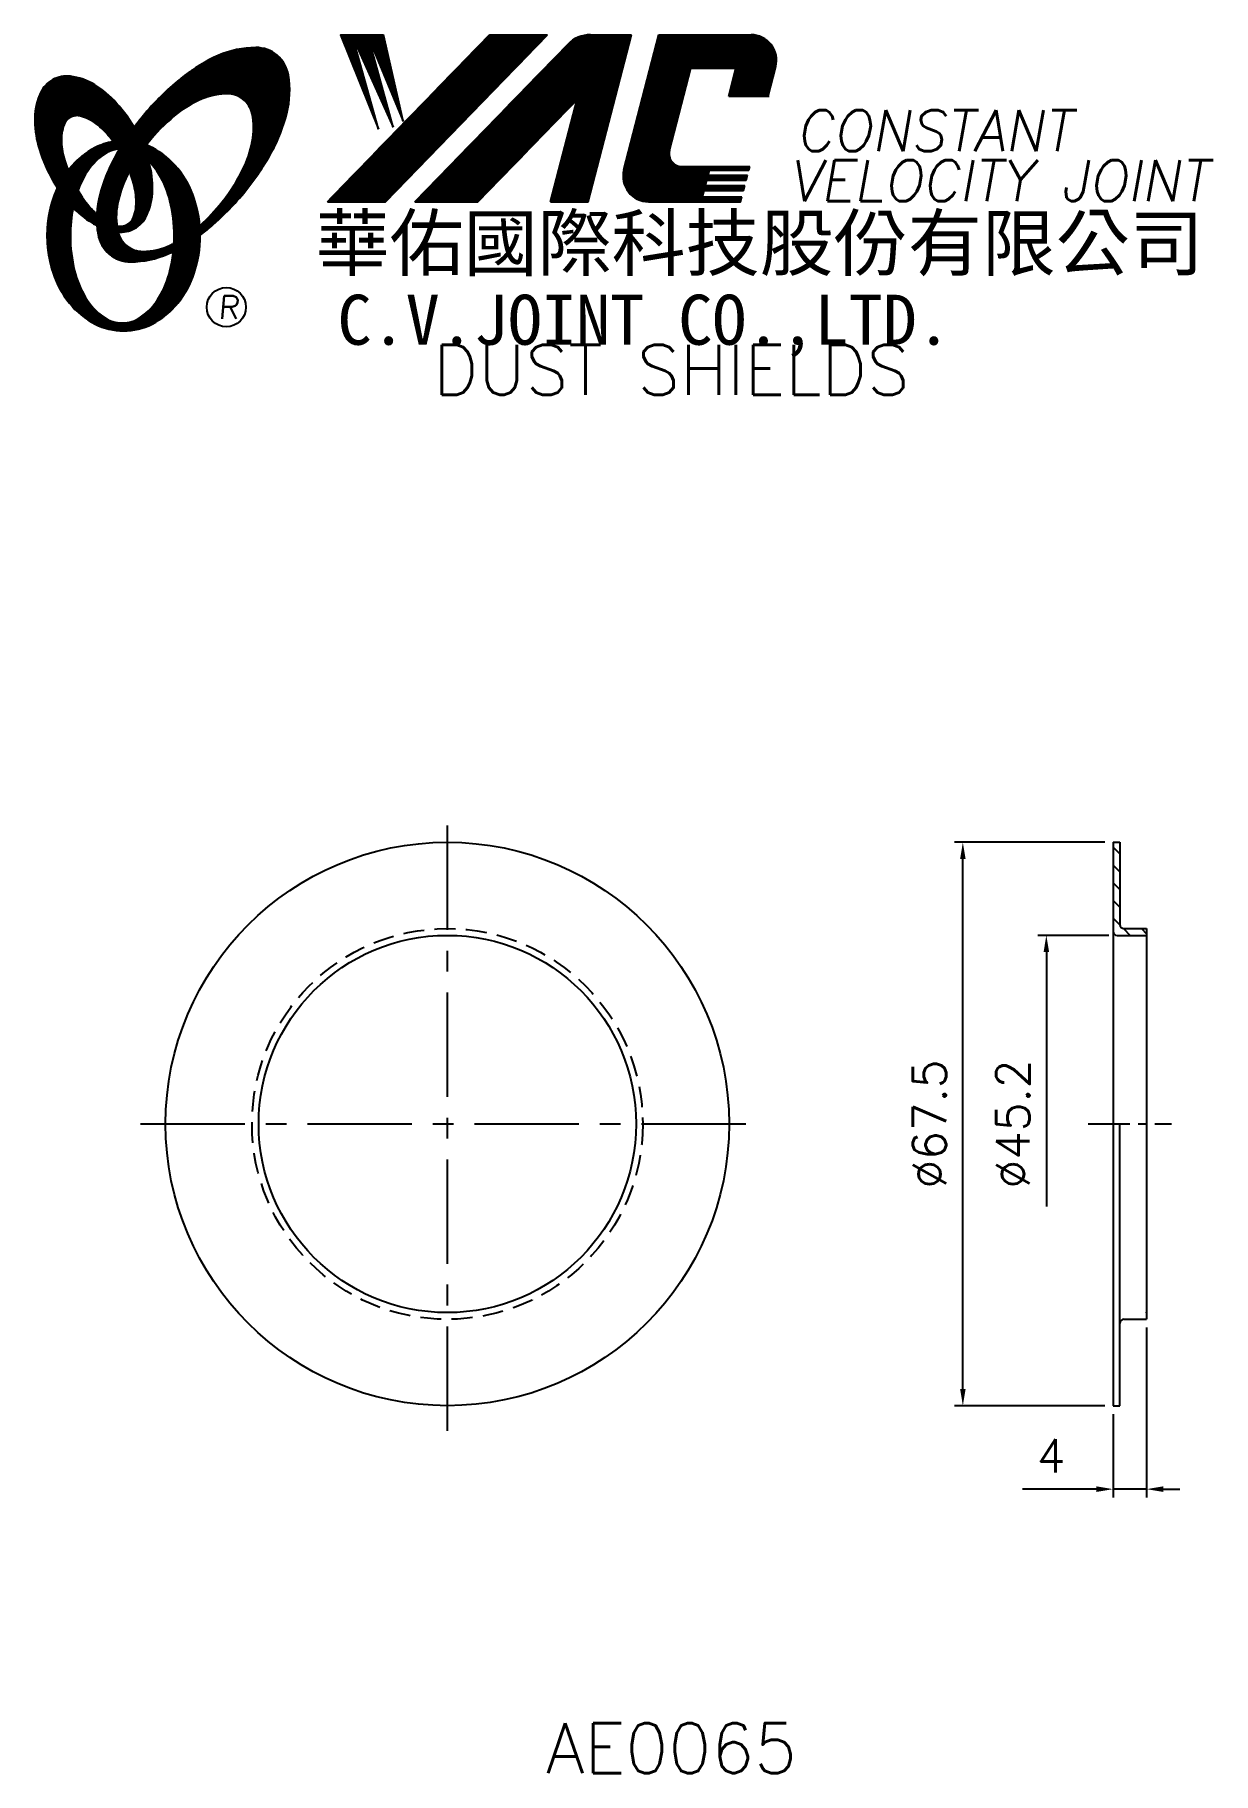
# Model space of a CAD drawing. Extents: x 93 to 234, y -1 to 207.
import ezdxf
from ezdxf.enums import TextEntityAlignment as Align

# ---------------------------------------------------------------- set-up
doc = ezdxf.new("R2010")
doc.units = 0
doc.header["$LTSCALE"] = 10
doc.header["$MEASUREMENT"] = 0
doc.linetypes.add('CENTER', pattern=[2, 1.25, -0.25, 0.25, -0.25])
doc.linetypes.add('HIDDEN', pattern=[0.375, 0.25, -0.125])
doc.layers.get('0').update_dxf_attribs({"linetype": 'CONTINUOUS'})
doc.layers.get('DEFPOINTS').update_dxf_attribs({"linetype": 'CONTINUOUS'})
doc.layers.add('4', color=4, linetype='CONTINUOUS')
doc.styles.add('CHINA', font='KAIU.TTF')
doc.styles.add('ITALICC', font='simplex.shx')
doc.dimstyles.new('STANDARD$0', dxfattribs={"dimtxt": 4, "dimasz": 2, "dimexe": 1, "dimexo": 1, "dimgap": 2, "dimtad": 1, "dimdec": 4, "dimzin": 10, "dimtxsty": 'ITALICC', "dimcen": 2, "dimclrd": 5, "dimclre": 5, "dimclrt": 18, "dimaunit": 1, "dimazin": 3, "dimtp": 0.1, "dimtfac": 0.7, "dimtdec": 4, "dimtmove": 0, "dimatfit": 3, "dimtolj": 1, "dimtzin": 10})
pattern_1 = [(45, (162.252178, -36.857548), (-0.00727476112, 0.00727476112), [])]
pattern_2 = [(45, (-6.338367, -0.553139), (-0.00883883476, 0.00883883476), [])]

# ---------------------------------------------------------------- blocks, each defined once
blk = doc.blocks.new('*D14')
at = {"color": 5, "linetype": 'BYBLOCK'}
for p, q in [((225.87, 51.98), (225.87, 31.63)), ((221.87, 41.63), (221.87, 31.63)), ((219.87, 32.63), (211.01, 32.63)), ((225.87, 32.63), (221.87, 32.63)), ((227.87, 32.63), (229.87, 32.63))]:
    blk.add_line(p, q, dxfattribs=at)
for points in [[(219.87, 32.97), (219.87, 32.3), (221.87, 32.63)], [(227.87, 32.97), (227.87, 32.3), (225.87, 32.63)]]:
    blk.add_solid(points, dxfattribs=at)
at = {"layer": 'DEFPOINTS', "color": 0, "linetype": 'BYBLOCK'}
for p in [(225.87, 52.98), (221.87, 42.63), (221.87, 32.63)]:
    blk.add_point(p, dxfattribs=at)
at = {"color": 18, "linetype": 'BYBLOCK', "insert": (214.44, 36.63), "char_height": 4, "attachment_point": 5, "style": 'ITALICC'}
blk.add_mtext('\\A1;4', dxfattribs=at)
blk = doc.blocks.new('*D15')
at = {"color": 5, "linetype": 'BYBLOCK'}
for p, q in [((220.87, 110.13), (202.87, 110.13)), ((203.87, 44.63), (203.87, 108.13)), ((220.87, 42.63), (202.87, 42.63))]:
    blk.add_line(p, q, dxfattribs=at)
for points in [[(203.54, 108.13), (204.2, 108.13), (203.87, 110.13)], [(203.54, 44.63), (204.2, 44.63), (203.87, 42.63)]]:
    blk.add_solid(points, dxfattribs=at)
at = {"layer": 'DEFPOINTS', "color": 0, "linetype": 'BYBLOCK'}
for p in [(203.87, 110.13), (221.87, 110.13), (221.87, 42.63)]:
    blk.add_point(p, dxfattribs=at)
at = {"color": 18, "linetype": 'BYBLOCK', "insert": (199.87, 76.38), "char_height": 4, "attachment_point": 5, "rotation": 90, "style": 'ITALICC'}
blk.add_mtext('\\A1;∅67.5', dxfattribs=at)
blk = doc.blocks.new('*D16')
at = {"color": 5, "linetype": 'BYBLOCK'}
for p, q in [((221.37, 98.98), (212.87, 98.98)), ((213.87, 96.98), (213.87, 66.48))]:
    blk.add_line(p, q, dxfattribs=at)
blk.add_solid([(213.54, 96.98), (214.2, 96.98), (213.87, 98.98)], dxfattribs=at)
at = {"layer": 'DEFPOINTS', "color": 0, "linetype": 'BYBLOCK'}
for p in [(213.87, 98.98), (222.37, 98.98), (221.87, 53.78)]:
    blk.add_point(p, dxfattribs=at)
at = {"color": 18, "linetype": 'BYBLOCK', "insert": (209.87, 76.38), "char_height": 4, "attachment_point": 5, "rotation": 90, "style": 'ITALICC'}
blk.add_mtext('\\A1;∅45.2', dxfattribs=at)

msp = doc.modelspace()

# ---------------------------------------------------------------- hatches: boundary and pattern name
at = {"layer": '4', "linetype": 'CONTINUOUS'}
h = msp.add_hatch(dxfattribs=at)
h.set_pattern_fill('ANSI31', color=5, scale=0.1, style=0)
h.set_pattern_definition(pattern_2)
h.paths.add_polyline_path([(154.12034, 206.87784), (147.16303, 206.87784), (127.74643, 186.87408), (134.70373, 186.87408)])
h.paths.add_polyline_path([(157.66723, 199.11227), (154.48686, 186.87408), (158.96784, 186.87408), (164.16628, 206.87784), (159.26955, 206.87784, 0.202785967), (156.53548, 205.72143), (138.24134, 186.87408), (145.78826, 186.87408)])
h.paths.add_polyline_path([(171.29434, 202.87943), (176.68806, 202.87943), (175.81904, 199.53541), (180.53586, 199.53541), (181.45258, 203.06298, 0.490800957), (178.50238, 206.87784), (167.46806, 206.87784), (163.261, 190.68895, 0.490800957), (166.21121, 186.87408), (177.24552, 186.87408), (177.39997, 187.4684), (172.68315, 187.4684), (172.87651, 188.21248), (177.59333, 188.21248), (177.75189, 188.82262), (173.03507, 188.82262), (173.19632, 189.44309), (177.91314, 189.44309), (178.06932, 190.04408), (173.3525, 190.04408), (173.5093, 190.64746), (178.22612, 190.64746), (178.34285, 191.09665), (170.2031, 191.09665, -0.490800957), (168.728, 193.00408)])
h = msp.add_hatch(dxfattribs=at)
h.set_pattern_fill('ANSI31', color=1, scale=0.1, style=0)
h.set_pattern_definition(pattern_2)
h.paths.add_polyline_path([(134.4784, 206.87784), (129.30107, 206.87784), (133.87184, 195.57411), (130.8059, 206.53209), (135.64064, 195.80976), (132.69263, 206.53209), (136.81985, 196.51673)])
h = msp.add_hatch(dxfattribs=at)
h.set_pattern_fill('ANSI31', color=5, scale=0.082305, style=0)
h.set_pattern_definition([(45, (-6.338367, -0.553139), (-0.00727476112, 0.00727476112), [])])
h.paths.add_polyline_path([(115.6971, 199.81537, -0.172879177), (117.63858, 199.1568, -0.172879177), (118.72587, 197.41875, -0.104527385), (118.75365, 194.09056, -0.065680101), (117.58412, 190.6886, -0.051823203), (115.1437, 186.84621, -0.044272532), (112.46873, 184.01988, -0.020203161), (112.52231, 182.88196, 0.006517006), (112.92686, 183.19403, 0.049863361), (117.48029, 187.6071, 0.049863361), (121.06993, 192.83426, 0.063682799), (122.89097, 197.46161, 0.103597411), (123.08027, 202.04558, 0.177892575), (121.73166, 204.41586, 0.177892575), (119.16927, 205.34918, 0.103597411), (114.68147, 204.39614, 0.063682799), (110.42373, 201.82706, 0.049863361), (105.8703, 197.414, 0.016070017), (104.59961, 195.80769, -0.007061632), (104.84689, 195.37066, -0.031648676), (105.79947, 193.33408, -0.008069351), (106.23138, 193.89839, -0.051823203), (109.40975, 197.15685, -0.065680101), (112.45168, 199.0772, -0.104527385)])
h.paths.add_polyline_path([(102.62143, 186.65405, -0.065680101), (103.79097, 190.056, -0.006063428), (104.03491, 190.53102, 0.027613469), (103.30807, 192.11909, 0.017011252), (102.77465, 193.05406, 0.007829282), (102.28067, 192.18684, 0.063682799), (100.45962, 187.55949, 0.103597411), (100.27032, 182.97552, 0.177892575), (101.61893, 180.60524, 0.177892575), (104.18132, 179.67191, 0.103597411), (108.66912, 180.62496, 0.008811776), (109.29609, 180.91504, 0.013922709), (109.37341, 181.88485, -0.009086703), (108.9234, 181.6674, -0.104527385), (105.67798, 180.92924, -0.172879177), (103.73651, 181.5878, -0.172879177), (102.64921, 183.32586, -0.104527385)])
h = msp.add_hatch(dxfattribs=at)
h.set_pattern_fill('ANSI31', color=3, scale=0.082305, style=0)
h.set_pattern_definition(pattern_1)
h.paths.add_polyline_path([(99.9006, 200.8662, 0.106488277), (96.95872, 201.90477, 0.158297415), (94.86852, 201.50973, 0.158297415), (93.40919, 199.96204, 0.106488277), (92.69838, 196.92427, 0.071723199), (93.11642, 193.61132, 0.058080454), (94.66141, 189.79593, 0.058080454), (97.04245, 186.43814, 0.071723199), (99.60769, 184.30039, 0.020895977), (100.14788, 183.9984, -0.030777155), (100.13197, 185.37462, -0.042059526), (99.03562, 186.53738, -0.04691039), (97.41645, 189.01853, -0.04691039), (96.28817, 191.75801, -0.060581117), (95.88607, 194.02008, -0.10187153), (96.19769, 196.10828, -0.185892489), (96.97778, 196.99992, -0.185892489), (98.15442, 197.13804, -0.10187153), (100.05207, 196.21251, -0.060581117), (101.68891, 194.60024, -0.04691039), (103.30807, 192.11909, -0.04691039), (104.43635, 189.3796, -0.060581117), (104.83845, 187.11754, -0.10187153), (104.52683, 185.02933, -0.185892489), (103.74674, 184.13769, -0.185892489), (102.5701, 183.99957, -0.002013383), (102.5293, 184.0102, 0.021593804), (102.64921, 183.32586, 0.006477741), (102.66722, 183.24882, 0.14950097), (104.63977, 183.65686, 0.158297415), (106.0991, 185.20455, 0.106488277), (106.80992, 188.24231, 0.071723199), (106.39187, 191.55527, 0.058080454), (104.84689, 195.37066, 0.058080454), (102.46584, 198.72845, 0.071723199)])
h = msp.add_hatch(dxfattribs=at)
h.set_pattern_fill('ANSI31', color=1, scale=0.082305, style=0)
h.set_pattern_definition(pattern_1)
h.paths.add_polyline_path([(100.99422, 192.54275, -0.120168026), (102.68602, 193.19614, 0.016865385), (102.08625, 194.07888, 0.076648372), (99.93003, 193.35996, 0.104809576), (96.84557, 190.84686, 0.005838257), (96.67863, 190.63466, 0.028089978), (97.41645, 189.01853, 0.014237292), (97.85858, 188.23348, -0.045767751), (98.78376, 190.17033, -0.106890197)])
h.paths.add_polyline_path([(96.96286, 182.78813, -0.048711043), (97.29296, 186.16847, -0.007865741), (97.04245, 186.43814, -0.037695478), (95.40658, 188.5569, 0.03042545), (94.88125, 187.25293, 0.080710289), (94.15582, 182.78813, 0.080710289), (94.88125, 178.32334, 0.089265679), (96.84557, 174.7294, 0.104809576), (99.93003, 172.2163, 0.11926607), (103.33922, 171.39137, 0.11926607), (106.74841, 172.2163, 0.104809576), (109.83287, 174.7294, 0.089265679), (111.79719, 178.32334, 0.080710289), (112.52263, 182.78813, 0.080710289), (111.79719, 187.25293, 0.089265679), (109.83287, 190.84686, 0.104809576), (106.74841, 193.35996, 0.025513357), (106.05518, 193.67271, 0.004818181), (105.79947, 193.33408, -0.023722145), (106.34069, 191.73733, -0.065307489), (107.57587, 190.17033, -0.073950765), (108.88832, 186.9726, -0.060532391), (109.39678, 182.78813, -0.060532391), (108.88832, 178.60367, -0.073950765), (107.57587, 175.40594, -0.106890197), (105.36541, 173.03352, -0.153118262), (103.17982, 172.34814, -0.153118262), (100.99422, 173.03352, -0.106890197), (98.78376, 175.40594, -0.073950765), (97.47131, 178.60367, -0.060532391)])
h = msp.add_hatch(dxfattribs=at)
h.set_pattern_fill('ANSI31', color=5, scale=12, angle=90, style=0)
h.set_pattern_definition([(135, (2.8919, -0.3014), (-1.06066, -1.06066), [])])
h.paths.add_polyline_path([(225.86883, 98.98375), (225.86883, 99.78375), (223.16883, 99.78375, -0.414213562), (222.66883, 100.28375), (222.66883, 110.13375), (221.86883, 110.13375), (221.86883, 99.48375, 0.414213562), (222.36883, 98.98375)])

# ---------------------------------------------------------------- linework, layer by layer
at = {"layer": '4', "color": 5, "linetype": 'CONTINUOUS'}
for p, q in [((127.74643, 186.87408), (147.16303, 206.87784)), ((134.70373, 186.87408), (154.12034, 206.87784)), ((147.16303, 206.87784), (154.12034, 206.87784)), ((158.96784, 186.87408), (164.16628, 206.87784)), ((159.26955, 206.87784), (164.16628, 206.87784)), ((163.261, 190.68895), (167.46806, 206.87784)), ((167.46806, 206.87784), (178.50238, 206.87784)), ((138.24134, 186.87408), (156.53548, 205.72143)), ((168.728, 193.00408), (171.29434, 202.87943)), ((171.29434, 202.87943), (176.68806, 202.87943)), ((175.81904, 199.53541), (176.68806, 202.87943)), ((180.53586, 199.53541), (181.45258, 203.06298)), ((145.78826, 186.87408), (157.66723, 199.11227)), ((154.48686, 186.87408), (157.66723, 199.11227)), ((175.81904, 199.53541), (180.68629, 199.53541)), ((170.2031, 191.09665), (178.34285, 191.09665)), ((173.3525, 190.04408), (173.5093, 190.64746)), ((173.3525, 190.04408), (178.06932, 190.04408)), ((173.5093, 190.64746), (178.22612, 190.64746)), ((177.91314, 189.44309), (178.06932, 190.04408)), ((178.22612, 190.64746), (178.34285, 191.09665)), ((172.68315, 187.4684), (172.87651, 188.21248)), ((172.68315, 187.4684), (177.39997, 187.4684)), ((172.87651, 188.21248), (177.59333, 188.21248)), ((173.03507, 188.82262), (173.19632, 189.44309)), ((173.03507, 188.82262), (177.75189, 188.82262)), ((173.19632, 189.44309), (177.91314, 189.44309)), ((177.24552, 186.87408), (177.39997, 187.4684)), ((177.59333, 188.21248), (177.75189, 188.82262)), ((127.74643, 186.87408), (134.70373, 186.87408)), ((138.24134, 186.87408), (145.78826, 186.87408)), ((154.48686, 186.87408), (158.96784, 186.87408)), ((166.21121, 186.87408), (177.24552, 186.87408))]:
    msp.add_line(p, q, dxfattribs=at)
at = {"layer": '4', "color": 1, "linetype": 'CONTINUOUS'}
for p, q in [((129.30107, 206.87784), (133.87184, 195.57411)), ((129.30107, 206.87784), (134.4784, 206.87784)), ((130.8059, 206.53209), (135.64064, 195.80976)), ((133.87184, 195.57411), (130.8059, 206.53209)), ((135.64064, 195.80976), (132.69263, 206.53209)), ((132.69263, 206.53209), (136.81985, 196.51673)), ((136.81985, 196.51673), (134.4784, 206.87784))]:
    msp.add_line(p, q, dxfattribs=at)
at = {"layer": '4', "color": 5, "linetype": 'CENTER'}
for p, q in [((142.11881, 39.63375), (142.11881, 113.13375)), ((105.36881, 76.38375), (178.86881, 76.38375))]:
    msp.add_line(p, q, dxfattribs=at)
at = {"layer": '4', "color": 7, "linetype": 'CONTINUOUS'}
for p, q in [((221.86883, 110.13375), (221.86883, 42.63375)), ((221.86883, 110.13375), (222.66883, 110.13375)), ((222.66883, 110.13375), (222.66883, 100.28375)), ((222.36883, 98.98375), (225.86883, 98.98375)), ((223.16883, 99.78375), (225.86883, 99.78375)), ((225.86883, 99.78375), (225.86883, 52.98375)), ((222.66883, 42.63375), (222.66883, 76.38375)), ((223.16883, 52.98375), (225.86883, 52.98375)), ((221.86883, 42.63375), (222.66883, 42.63375))]:
    msp.add_line(p, q, dxfattribs=at)
at = {"layer": '4', "color": 5, "linetype": 'CENTER', "ltscale": 0.4}
msp.add_line((218.86883, 76.38375), (228.86883, 76.38375), dxfattribs=at)
at = {"layer": '4', "color": 5, "linetype": 'CONTINUOUS'}
for points in [[(112.52231, 182.88196, 0.006517006), (112.92686, 183.19403, 0.049863361), (117.48029, 187.6071, 0.049863361), (121.06993, 192.83426, 0.063682799), (122.89097, 197.46161, 0.103597411), (123.08027, 202.04558, 0.177892575), (121.73166, 204.41586, 0.177892575), (119.16927, 205.34918, 0.103597411), (114.68147, 204.39614, 0.063682799), (110.42373, 201.82706, 0.049863361), (105.8703, 197.414, 0.016070017), (104.59961, 195.80769)], [(112.46873, 184.01988, 0.044272532), (115.1437, 186.84621, 0.051823203), (117.58412, 190.6886, 0.065680101), (118.75365, 194.09056, 0.104527385), (118.72587, 197.41875, 0.172879177), (117.63858, 199.1568, 0.172879177), (115.6971, 199.81537, 0.104527385), (112.45168, 199.0772, 0.065680101), (109.40975, 197.15685, 0.051823203), (106.23138, 193.89839, 0.008069351), (105.79947, 193.33408)], [(102.77465, 193.05406, 0.007829282), (102.28067, 192.18684, 0.063682799), (100.45962, 187.55949, 0.103597411), (100.27032, 182.97552, 0.177892575), (101.61893, 180.60524, 0.177892575), (104.18132, 179.67191, 0.103597411), (108.66912, 180.62496, 0.008811776), (109.29609, 180.91504, 0.008811776)], [(104.03491, 190.53102, 0.006063428), (103.79097, 190.056, 0.065680101), (102.62143, 186.65405, 0.104527385), (102.64921, 183.32586, 0.172879177), (103.73651, 181.5878, 0.172879177), (105.67798, 180.92924, 0.104527385), (108.9234, 181.6674, 0.009086703), (109.37341, 181.88485, 0.009086703)]]:
    msp.add_lwpolyline(points, format="xyb", dxfattribs=at)
at = {"layer": '4', "color": 3, "linetype": 'CONTINUOUS'}
for points in [[(102.66722, 183.24882, 0.14950097), (104.63977, 183.65686, 0.158297415), (106.0991, 185.20455, 0.106488277), (106.80992, 188.24231, 0.071723199), (106.39187, 191.55527, 0.058080454), (104.84689, 195.37066, 0.058080454), (102.46584, 198.72845, 0.071723199), (99.9006, 200.8662, 0.106488277), (96.95872, 201.90477, 0.158297415), (94.86852, 201.50973, 0.158297415), (93.40919, 199.96204, 0.106488277), (92.69838, 196.92427, 0.071723199), (93.11642, 193.61132, 0.058080454), (94.66141, 189.79593, 0.058080454), (97.04245, 186.43814, 0.071723199), (99.60769, 184.30039, 0.020895977), (100.14788, 183.9984, 0.020895977)], [(102.5293, 184.0102, 0.002013383), (102.5701, 183.99957, 0.185892489), (103.74674, 184.13769, 0.185892489), (104.52683, 185.02933, 0.10187153), (104.83845, 187.11754, 0.060581117), (104.43635, 189.3796, 0.04691039), (103.30807, 192.11909, 0.04691039), (101.68891, 194.60024, 0.060581117), (100.05207, 196.21251, 0.10187153), (98.15442, 197.13804, 0.185892489), (96.97778, 196.99992, 0.185892489), (96.19769, 196.10828, 0.10187153), (95.88607, 194.02008, 0.060581117), (96.28817, 191.75801, 0.04691039), (97.41645, 189.01853, 0.04691039), (99.03562, 186.53738, 0.042059526), (100.13197, 185.37462, 0.042059526)]]:
    msp.add_lwpolyline(points, format="xyb", dxfattribs=at)
at = {"layer": '4', "color": 1, "linetype": 'CONTINUOUS'}
for points in [[(102.08625, 194.07888, 0.076648372), (99.93003, 193.35996, 0.104809576), (96.84557, 190.84686, 0.005838257), (96.67863, 190.63466, 0.005838257)], [(95.40658, 188.5569, 0.03042545), (94.88125, 187.25293, 0.080710289), (94.15582, 182.78813, 0.080710289), (94.88125, 178.32334, 0.089265679), (96.84557, 174.7294, 0.104809576), (99.93003, 172.2163, 0.11926607), (103.33922, 171.39137, 0.11926607), (106.74841, 172.2163, 0.104809576), (109.83287, 174.7294, 0.089265679), (111.79719, 178.32334, 0.080710289), (112.52263, 182.78813, 0.080710289), (111.79719, 187.25293, 0.089265679), (109.83287, 190.84686, 0.104809576), (106.74841, 193.35996, 0.025513357), (106.05518, 193.67271, 0.025513357)], [(97.29296, 186.16847, 0.048711043), (96.96286, 182.78813, 0.060532391), (97.47131, 178.60367, 0.073950765), (98.78376, 175.40594, 0.106890197), (100.99422, 173.03352, 0.153118262), (103.17982, 172.34814, 0.153118262), (105.36541, 173.03352, 0.106890197), (107.57587, 175.40594, 0.073950765), (108.88832, 178.60367, 0.060532391), (109.39678, 182.78813, 0.060532391), (108.88832, 186.9726, 0.073950765), (107.57587, 190.17033, 0.065307489), (106.34069, 191.73733)], [(102.68602, 193.19614, 0.120168026), (100.99422, 192.54275, 0.106890197), (98.78376, 190.17033, 0.045767751), (97.85858, 188.23348, 0.045767751)]]:
    msp.add_lwpolyline(points, format="xyb", dxfattribs=at)
at = {"layer": '4', "color": 5, "linetype": 'CONTINUOUS'}
msp.add_circle((115.64346, 174.24241), 2.35282, dxfattribs=at)
at = {"layer": '4', "color": 7, "linetype": 'CONTINUOUS'}
for radius in [33.75, 22.6]:
    msp.add_circle((142.11881, 76.38375), radius, dxfattribs=at)
at = {"layer": '4', "color": 5, "linetype": 'HIDDEN'}
msp.add_circle((142.11881, 76.38375), 23.4, dxfattribs=at)
at = {"layer": '4', "color": 5, "linetype": 'CONTINUOUS'}
for centre, radius, start, end in [((159.26955, 203.0676), 3.81024, 90, 135.8533387), ((178.50238, 203.82965), 3.04819, 345.4326059, 90), ((170.2031, 192.62075), 1.5241, 165.4326059, 270), ((166.21121, 189.92228), 3.04819, 165.4326059, 270)]:
    msp.add_arc(centre, radius, start, end, dxfattribs=at)
at = {"layer": '4', "color": 7, "linetype": 'CONTINUOUS'}
for centre, start, end in [((223.16883, 100.28375), 180, 270), ((222.36883, 99.48375), 180, 270), ((223.16883, 52.48375), 90, 180)]:
    msp.add_arc(centre, 0.5, start, end, dxfattribs=at)
for p in [(225.86883, 98.98375), (225.86883, 53.78375)]:
    msp.add_point(p, dxfattribs=at)

# ---------------------------------------------------------------- texts
at = {"layer": '4', "color": 5, "linetype": 'CONTINUOUS', "style": 'ITALICC'}
for s, height, oblique, p in [('CONSTANT', 4.9, 10, (183.89524, 192.94455)), ('VELOCITY JOINT', 4.9, 10, (183.01701, 186.94917)), ('R', 2.75625, 5, (114.68478, 172.83281))]:
    msp.add_text(s, height=height, dxfattribs=dict(at, oblique=oblique)).set_placement(p)
at = {"layer": '4', "color": 7, "linetype": 'CONTINUOUS', "style": 'CHINA'}
for s, height, p in [('華佑國際科技股份有限公司', 6.5, (126.33307, 178.68424)), ('C.V.JOINT CO.,LTD.', 6, (128.9617, 169.73802))]:
    msp.add_text(s, height=height, dxfattribs=at).set_placement(p)
at = {"layer": '4', "color": 18, "linetype": 'CONTINUOUS', "style": 'ITALICC'}
for s, p in [('DUST SHIELDS', (168.96443, 163.7452)), ('AE0065', (168.96443, -1.40219))]:
    msp.add_text(s, height=6, dxfattribs=at).set_placement(p, align=Align.CENTER)

# ---------------------------------------------------------------- dimensions: what is measured, and where the dimension line sits
at = {"layer": '4', "color": 7, "linetype": 'CONTINUOUS'}
dim = msp.add_linear_dim(base=(203.86889, 110.13375), p1=(221.86883, 42.63375), p2=(221.86883, 110.13375), angle=90, text='%%C67.5', dimstyle='STANDARD$0', dxfattribs=at)
dim.commit()
dim.dimension.update_dxf_attribs({"geometry": '*D15', "text_midpoint": (199.86889, 76.38375)})
dim = msp.add_linear_dim(base=(213.86888, 98.98375), p1=(221.86883, 53.78375), p2=(222.36883, 98.98375), angle=90, text='%%C45.2', dimstyle='STANDARD$0', override={"dimcen": -2, "dimse1": 1, "dimsd1": 1}, dxfattribs=at)
dim.commit()
dim.dimension.update_dxf_attribs({"geometry": '*D16', "text_midpoint": (209.86888, 76.38375)})
dim = msp.add_linear_dim(base=(221.86883, 32.63371), p1=(225.86883, 52.98375), p2=(221.86883, 42.63375), text='4', dimstyle='STANDARD$0', dxfattribs=at)
dim.commit()
dim.dimension.update_dxf_attribs({"geometry": '*D14', "text_midpoint": (214.44026, 36.63371)})

doc.saveas('drawing.dxf')
